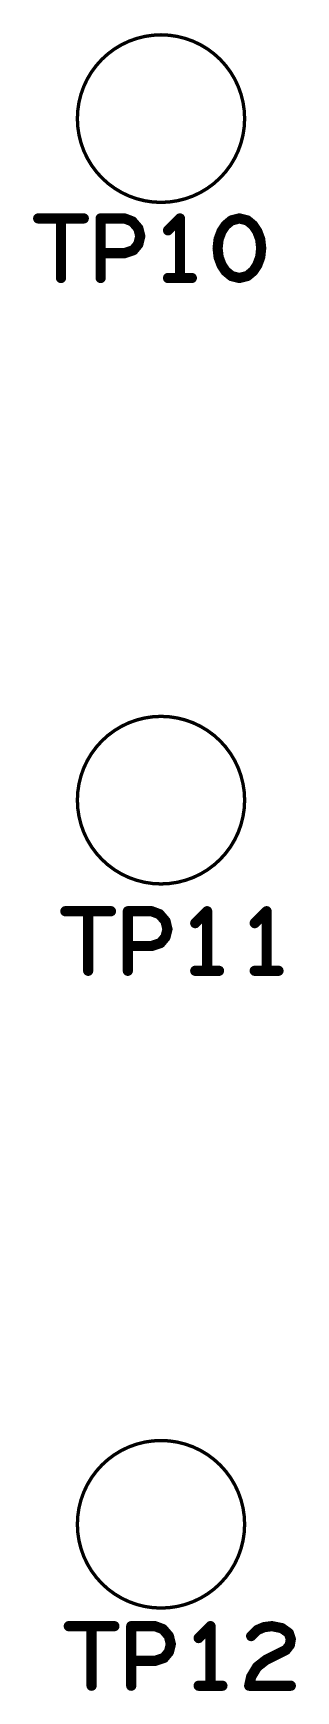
# Model space of a CAD drawing. Extents: x -1.14 to 4.53, y -2.04 to 6.
# Drawn here: x 0.776 to 0.93, y 2.268 to 3.241 of the extents above; entities that cross this region are included whole.
import ezdxf

# ---------------------------------------------------------------- set-up
doc = ezdxf.new("R2010")
doc.units = 0
doc.layers.get('0').update_dxf_attribs({"linetype": 'CONTINUOUS'})
doc.layers.add('ASSE', color=1, linetype='CONTINUOUS')

# ---------------------------------------------------------------- blocks, each defined once
blk = doc.blocks.new('ROUND_1')
at = {"const_width": 0.003}
blk.add_lwpolyline([(-0.0015, 0, 1), (0.0015, 0, 1)], format="xyb", close=True, dxfattribs=at)

msp = doc.modelspace()

# ---------------------------------------------------------------- linework, layer by layer
at = {"layer": 'ASSE', "const_width": 0.00197}
for points in [[(0.80174, 3.19114, 1), (0.90017, 3.19114, 1)], [(0.80174, 2.79075, 1), (0.90017, 2.79075, 1)], [(0.80174, 2.36535, 1), (0.90017, 2.36535, 1)]]:
    msp.add_lwpolyline(points, format="xyb", close=True, dxfattribs=at)
at = {"layer": 'ASSE', "const_width": 0.006}
for points in [[(0.77868, 3.1325), (0.80551, 3.1325)], [(0.79209, 3.1325), (0.79209, 3.0975)], [(0.81543, 3.0975), (0.81543, 3.1325)], [(0.81543, 3.1325), (0.82943, 3.1325)], [(0.82943, 3.1325), (0.8341, 3.13075)], [(0.8341, 3.13075), (0.8376, 3.12667)], [(0.8376, 3.12667), (0.83876, 3.122)], [(0.8621, 3.1325), (0.8551, 3.1255)], [(0.8621, 3.0975), (0.8621, 3.1325)], [(0.8866, 3.12492), (0.88485, 3.12025)], [(0.88893, 3.12842), (0.8866, 3.12492)], [(0.89243, 3.13133), (0.88893, 3.12842)], [(0.8971, 3.1325), (0.89243, 3.13133)], [(0.90176, 3.13133), (0.8971, 3.1325)], [(0.90526, 3.12842), (0.90176, 3.13133)], [(0.9076, 3.12492), (0.90526, 3.12842)], [(0.90935, 3.12025), (0.9076, 3.12492)], [(0.83468, 3.11383), (0.82943, 3.11208)], [(0.8376, 3.11733), (0.83468, 3.11383)], [(0.83876, 3.122), (0.8376, 3.11733)], [(0.88485, 3.12025), (0.88426, 3.115)], [(0.88426, 3.115), (0.88485, 3.10975)], [(0.90993, 3.115), (0.90935, 3.12025)], [(0.90935, 3.10975), (0.90993, 3.115)], [(0.82943, 3.11208), (0.81543, 3.11208)], [(0.88485, 3.10975), (0.8866, 3.10508)], [(0.8866, 3.10508), (0.88893, 3.10158)], [(0.90526, 3.10158), (0.9076, 3.10508)], [(0.9076, 3.10508), (0.90935, 3.10975)], [(0.8551, 3.0975), (0.8691, 3.0975)], [(0.88893, 3.10158), (0.89243, 3.09867)], [(0.89243, 3.09867), (0.8971, 3.0975)], [(0.8971, 3.0975), (0.90176, 3.09867)], [(0.90176, 3.09867), (0.90526, 3.10158)], [(0.79468, 2.7255), (0.82151, 2.7255)], [(0.80809, 2.7255), (0.80809, 2.6905)], [(0.83143, 2.6905), (0.83143, 2.7255)], [(0.83143, 2.7255), (0.84543, 2.7255)], [(0.84543, 2.7255), (0.8501, 2.72375)], [(0.8781, 2.7255), (0.8711, 2.7185)], [(0.8781, 2.6905), (0.8781, 2.7255)], [(0.9131, 2.7255), (0.9061, 2.7185)], [(0.9131, 2.6905), (0.9131, 2.7255)], [(0.8501, 2.72375), (0.8536, 2.71967)], [(0.8536, 2.71967), (0.85476, 2.715)], [(0.85476, 2.715), (0.8536, 2.71033)], [(0.84543, 2.70508), (0.83143, 2.70508)], [(0.85068, 2.70683), (0.84543, 2.70508)], [(0.8536, 2.71033), (0.85068, 2.70683)], [(0.8711, 2.6905), (0.8851, 2.6905)], [(0.9061, 2.6905), (0.9201, 2.6905)], [(0.79668, 2.3055), (0.82351, 2.3055)], [(0.81009, 2.3055), (0.81009, 2.2705)], [(0.83343, 2.2705), (0.83343, 2.3055)], [(0.83343, 2.3055), (0.84743, 2.3055)], [(0.84743, 2.3055), (0.8521, 2.30375)], [(0.8801, 2.3055), (0.8731, 2.2985)], [(0.8801, 2.2705), (0.8801, 2.3055)], [(0.9116, 2.30492), (0.91626, 2.3055)], [(0.91626, 2.3055), (0.9221, 2.30433)], [(0.8521, 2.30375), (0.8556, 2.29967)], [(0.8556, 2.29967), (0.85676, 2.295)], [(0.90401, 2.29967), (0.90751, 2.30317)], [(0.90751, 2.30317), (0.9116, 2.30492)], [(0.9221, 2.30433), (0.92618, 2.30142)], [(0.92618, 2.30142), (0.92735, 2.29792)], [(0.92735, 2.29792), (0.92676, 2.29442)], [(0.85268, 2.28683), (0.84743, 2.28508)], [(0.8556, 2.29033), (0.85268, 2.28683)], [(0.85676, 2.295), (0.8556, 2.29033)], [(0.91276, 2.28567), (0.90751, 2.28158)], [(0.92443, 2.2915), (0.91276, 2.28567)], [(0.92676, 2.29442), (0.92443, 2.2915)], [(0.84743, 2.28508), (0.83343, 2.28508)], [(0.90751, 2.28158), (0.90401, 2.27575)], [(0.8731, 2.2705), (0.8871, 2.2705)], [(0.90401, 2.27575), (0.90285, 2.2705)], [(0.90285, 2.2705), (0.92735, 2.2705)]]:
    msp.add_lwpolyline(points, dxfattribs=at)

# ---------------------------------------------------------------- block references
at = {"layer": 'ASSE'}
for p in [(0.77868, 3.1325), (0.79209, 3.1325), (0.80551, 3.1325), (0.81543, 3.1325), (0.81543, 3.1325), (0.82943, 3.1325), (0.82943, 3.1325), (0.8341, 3.13075), (0.8341, 3.13075), (0.8376, 3.12667), (0.8376, 3.12667), (0.8551, 3.1255), (0.8621, 3.1325), (0.8621, 3.1325), (0.8866, 3.12492), (0.8866, 3.12492), (0.88893, 3.12842), (0.88893, 3.12842), (0.89243, 3.13133), (0.89243, 3.13133), (0.8971, 3.1325), (0.8971, 3.1325), (0.90176, 3.13133), (0.90176, 3.13133), (0.90526, 3.12842), (0.90526, 3.12842), (0.9076, 3.12492), (0.9076, 3.12492), (0.83468, 3.11383), (0.83468, 3.11383), (0.8376, 3.11733), (0.8376, 3.11733), (0.83876, 3.122), (0.83876, 3.122), (0.88426, 3.115), (0.88426, 3.115), (0.88485, 3.12025), (0.88485, 3.12025), (0.90935, 3.12025), (0.90935, 3.12025), (0.90993, 3.115), (0.90993, 3.115), (0.81543, 3.11208), (0.82943, 3.11208), (0.82943, 3.11208), (0.88485, 3.10975), (0.88485, 3.10975), (0.8866, 3.10508), (0.8866, 3.10508), (0.9076, 3.10508), (0.9076, 3.10508), (0.90935, 3.10975), (0.90935, 3.10975), (0.79209, 3.0975), (0.81543, 3.0975), (0.8551, 3.0975), (0.8621, 3.0975), (0.8691, 3.0975), (0.88893, 3.10158), (0.88893, 3.10158), (0.89243, 3.09867), (0.89243, 3.09867), (0.8971, 3.0975), (0.8971, 3.0975), (0.90176, 3.09867), (0.90176, 3.09867), (0.90526, 3.10158), (0.90526, 3.10158), (0.79468, 2.7255), (0.80809, 2.7255), (0.82151, 2.7255), (0.83143, 2.7255), (0.83143, 2.7255), (0.84543, 2.7255), (0.84543, 2.7255), (0.8781, 2.7255), (0.8781, 2.7255), (0.9131, 2.7255), (0.9131, 2.7255), (0.8501, 2.72375), (0.8501, 2.72375), (0.8536, 2.71967), (0.8536, 2.71967), (0.85476, 2.715), (0.85476, 2.715), (0.8711, 2.7185), (0.9061, 2.7185), (0.83143, 2.70508), (0.84543, 2.70508), (0.84543, 2.70508), (0.85068, 2.70683), (0.85068, 2.70683), (0.8536, 2.71033), (0.8536, 2.71033), (0.80809, 2.6905), (0.83143, 2.6905), (0.8711, 2.6905), (0.8781, 2.6905), (0.8851, 2.6905), (0.9061, 2.6905), (0.9131, 2.6905), (0.9201, 2.6905), (0.79668, 2.3055), (0.81009, 2.3055), (0.82351, 2.3055), (0.83343, 2.3055), (0.83343, 2.3055), (0.84743, 2.3055), (0.84743, 2.3055), (0.8801, 2.3055), (0.8801, 2.3055), (0.91626, 2.3055), (0.91626, 2.3055), (0.8521, 2.30375), (0.8521, 2.30375), (0.8556, 2.29967), (0.8556, 2.29967), (0.8731, 2.2985), (0.90401, 2.29967), (0.90751, 2.30317), (0.90751, 2.30317), (0.9116, 2.30492), (0.9116, 2.30492), (0.9221, 2.30433), (0.9221, 2.30433), (0.92618, 2.30142), (0.92618, 2.30142), (0.92735, 2.29792), (0.92735, 2.29792), (0.85268, 2.28683), (0.85268, 2.28683), (0.8556, 2.29033), (0.8556, 2.29033), (0.85676, 2.295), (0.85676, 2.295), (0.91276, 2.28567), (0.91276, 2.28567), (0.92443, 2.2915), (0.92443, 2.2915), (0.92676, 2.29442), (0.92676, 2.29442), (0.83343, 2.28508), (0.84743, 2.28508), (0.84743, 2.28508), (0.90751, 2.28158), (0.90751, 2.28158), (0.81009, 2.2705), (0.83343, 2.2705), (0.8731, 2.2705), (0.8801, 2.2705), (0.8871, 2.2705), (0.90285, 2.2705), (0.90285, 2.2705), (0.90401, 2.27575), (0.90401, 2.27575), (0.92735, 2.2705)]:
    msp.add_blockref('ROUND_1', p, dxfattribs=at)

doc.saveas('drawing.dxf')
